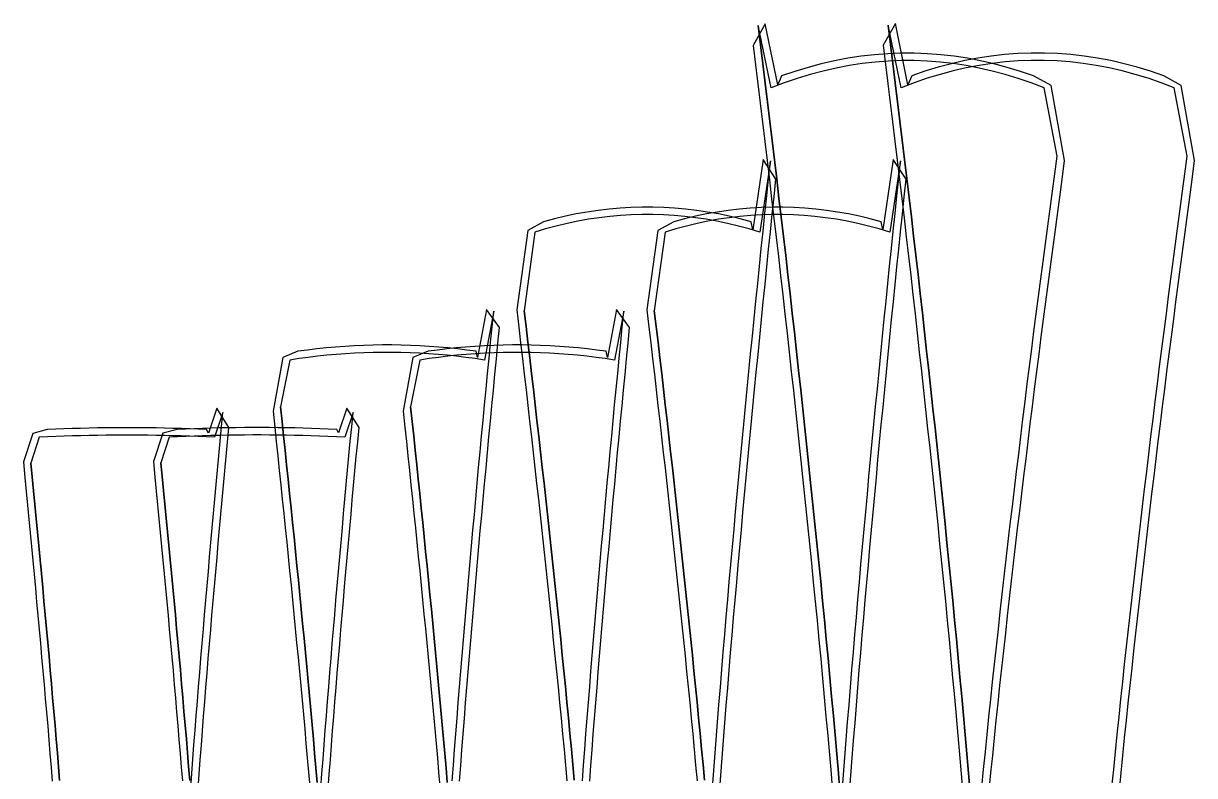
# Model space of a CAD drawing. Header units: millimetres. Extents: x -45 to 1539, y 40 to 2279.
# Drawn here: x -45 to 1539, y 1262 to 2279 of the extents above; entities that cross this region are included whole.
import ezdxf

# ---------------------------------------------------------------- set-up
doc = ezdxf.new("R2010")
doc.units = ezdxf.units.MM
for name, color, linetype in [('1_BOUNDARY', 7, 'Continuous'), ('2_SEW', 3, 'Continuous'), ('3_SEAM_EDGE', 5, 'Continuous')]:
    doc.layers.add(name, color=color, linetype=linetype)

msp = doc.modelspace()

# ---------------------------------------------------------------- linework, layer by layer
at = {"layer": '1_BOUNDARY'}
for points in [[(1261.39, 1242.274), (1263.732, 1265.86), (1266.11, 1289.449), (1268.522, 1313.037), (1270.968, 1336.626), (1273.447, 1360.215), (1275.956, 1383.805), (1278.497, 1407.394), (1281.068, 1430.984), (1283.668, 1454.574), (1286.298, 1478.166), (1288.955, 1501.756), (1291.639, 1525.348), (1294.35, 1548.939), (1297.088, 1572.531), (1299.851, 1596.122), (1302.639, 1619.715), (1305.453, 1643.307), (1308.291, 1666.9), (1311.153, 1690.492), (1314.037, 1714.086), (1316.945, 1737.678), (1319.876, 1761.272), (1322.829, 1784.865), (1325.804, 1808.458), (1328.801, 1832.052), (1331.819, 1855.646), (1334.858, 1879.239), (1337.917, 1902.834), (1340.997, 1926.427), (1344.098, 1950.022), (1347.218, 1973.616), (1350.357, 1997.211), (1353.516, 2020.805), (1356.694, 2044.4), (1359.891, 2067.995), (1363.13, 2094.107), (1345.106, 2195.204), (1321.441, 2208.159), (1303.536, 2214.306), (1285.62, 2219.774), (1267.693, 2224.561), (1249.757, 2228.666), (1231.813, 2232.089), (1213.862, 2234.828), (1195.905, 2236.883), (1177.945, 2238.253), (1159.982, 2238.938), (1142.018, 2238.938), (1124.055, 2238.253), (1106.095, 2236.883), (1088.138, 2234.828), (1070.187, 2232.089), (1052.243, 2228.666), (1034.307, 2224.561), (1016.38, 2219.774), (998.464, 2214.306), (980.559, 2208.159), (975.493, 2196.176), (958.513, 2278.788), (942.094, 2249.247), (945.291, 2223.33), (948.469, 2197.412), (951.628, 2171.495), (954.767, 2145.577), (957.887, 2119.66), (960.988, 2093.743), (964.068, 2067.826), (967.129, 2041.908), (970.168, 2015.992), (973.186, 1990.075), (976.183, 1964.158), (979.158, 1938.242), (982.111, 1912.326), (985.042, 1886.41), (987.95, 1860.493), (990.835, 1834.578), (993.697, 1808.662), (996.535, 1782.746), (999.349, 1756.83), (1002.137, 1730.916), (1004.901, 1705), (1007.639, 1679.085), (1010.35, 1653.17), (1013.035, 1627.257), (1015.692, 1601.342), (1018.322, 1575.428), (1020.921, 1549.514), (1023.493, 1523.601), (1026.034, 1497.688), (1028.544, 1471.775), (1031.023, 1445.863), (1033.469, 1419.951), (1035.881, 1394.039), (1038.259, 1368.127), (1040.602, 1342.217), (1042.907, 1316.306), (1045.174, 1290.396), (1047.402, 1264.486), (1049.589, 1238.578)], [(1437.39, 1242.274), (1439.732, 1265.86), (1442.11, 1289.449), (1444.522, 1313.037), (1446.968, 1336.626), (1449.447, 1360.215), (1451.956, 1383.805), (1454.497, 1407.394), (1457.068, 1430.984), (1459.668, 1454.574), (1462.298, 1478.166), (1464.955, 1501.756), (1467.639, 1525.348), (1470.35, 1548.939), (1473.088, 1572.531), (1475.851, 1596.122), (1478.639, 1619.715), (1481.453, 1643.307), (1484.291, 1666.9), (1487.153, 1690.492), (1490.037, 1714.086), (1492.945, 1737.678), (1495.876, 1761.272), (1498.829, 1784.865), (1501.804, 1808.458), (1504.801, 1832.052), (1507.819, 1855.646), (1510.858, 1879.239), (1513.917, 1902.834), (1516.997, 1926.427), (1520.098, 1950.022), (1523.218, 1973.616), (1526.357, 1997.211), (1529.516, 2020.805), (1532.694, 2044.4), (1535.891, 2067.995), (1539.13, 2094.105), (1521.108, 2195.427), (1497.441, 2208.389), (1479.536, 2214.536), (1461.62, 2220.004), (1443.693, 2224.791), (1425.757, 2228.896), (1407.813, 2232.319), (1389.862, 2235.058), (1371.905, 2237.113), (1353.945, 2238.483), (1335.982, 2239.168), (1318.018, 2239.168), (1300.055, 2238.483), (1282.095, 2237.113), (1264.138, 2235.058), (1246.187, 2232.319), (1228.243, 2228.896), (1210.307, 2224.791), (1192.38, 2220.004), (1174.464, 2214.536), (1156.559, 2208.389), (1151.498, 2196.395), (1134.515, 2279.239), (1118.094, 2249.702), (1121.291, 2223.779), (1124.469, 2197.855), (1127.628, 2171.932), (1130.767, 2146.008), (1133.887, 2120.086), (1136.988, 2094.162), (1140.068, 2068.24), (1143.128, 2042.317), (1146.168, 2016.394), (1149.186, 1990.472), (1152.183, 1964.549), (1155.158, 1938.627), (1158.111, 1912.704), (1161.042, 1886.783), (1163.95, 1860.861), (1166.835, 1834.939), (1169.697, 1809.017), (1172.535, 1783.095), (1175.349, 1757.175), (1178.137, 1731.253), (1180.901, 1705.333), (1183.639, 1679.412), (1186.35, 1653.492), (1189.035, 1627.571), (1191.692, 1601.651), (1194.322, 1575.731), (1196.921, 1549.811), (1199.493, 1523.892), (1202.034, 1497.973), (1204.544, 1472.055), (1207.023, 1446.136), (1209.469, 1420.219), (1211.881, 1394.301), (1214.259, 1368.384), (1216.602, 1342.467), (1218.907, 1316.55), (1221.174, 1290.635), (1223.402, 1264.719), (1225.589, 1238.805)], [(896.568, 1238.596), (898.353, 1262.308), (900.168, 1286.021), (902.013, 1309.733), (903.887, 1333.446), (905.79, 1357.159), (907.719, 1380.873), (909.674, 1404.587), (911.654, 1428.301), (913.66, 1452.016), (915.689, 1475.731), (917.742, 1499.446), (919.818, 1523.161), (921.917, 1546.877), (924.037, 1570.593), (926.179, 1594.309), (928.342, 1618.025), (930.525, 1641.741), (932.73, 1665.457), (934.954, 1689.174), (937.197, 1712.891), (939.459, 1736.608), (941.741, 1760.325), (944.04, 1784.042), (946.357, 1807.76), (948.694, 1831.477), (951.046, 1855.195), (953.416, 1878.913), (955.804, 1902.63), (958.209, 1926.348), (960.629, 1950.066), (963.066, 1973.785), (965.519, 1997.503), (967.988, 2021.221), (970.472, 2044.939), (972.973, 2068.658), (955.676, 2095.056), (941.522, 1999.919), (939.329, 2010.895), (924.576, 2014.892), (909.818, 2018.446), (895.053, 2021.558), (880.285, 2024.226), (865.511, 2026.45), (850.735, 2028.228), (835.956, 2029.563), (821.174, 2030.453), (806.392, 2030.898), (791.608, 2030.898), (776.826, 2030.453), (762.044, 2029.563), (747.265, 2028.228), (732.489, 2026.45), (717.715, 2024.226), (702.947, 2021.558), (688.182, 2018.446), (673.424, 2014.892), (658.671, 2010.895), (637.265, 1999.457), (622.5, 1891.752), (625.042, 1868.479), (627.542, 1847.326), (630.026, 1826.173), (632.495, 1805.021), (634.947, 1783.868), (637.384, 1762.715), (639.804, 1741.563), (642.209, 1720.41), (644.597, 1699.258), (646.967, 1678.107), (649.319, 1656.955), (651.655, 1635.803), (653.972, 1614.651), (656.271, 1593.499), (658.552, 1572.347), (660.814, 1551.196), (663.057, 1530.045), (665.281, 1508.894), (667.485, 1487.743), (669.668, 1466.593), (671.831, 1445.443), (673.973, 1424.293), (676.093, 1403.143), (678.191, 1381.993), (680.267, 1360.843), (682.32, 1339.694), (684.349, 1318.545), (686.355, 1297.397), (688.335, 1276.249), (690.29, 1255.101)], [(1072.568, 1238.596), (1074.353, 1262.308), (1076.168, 1286.021), (1078.013, 1309.733), (1079.887, 1333.446), (1081.79, 1357.159), (1083.719, 1380.873), (1085.674, 1404.587), (1087.654, 1428.301), (1089.66, 1452.016), (1091.689, 1475.731), (1093.742, 1499.446), (1095.818, 1523.161), (1097.917, 1546.877), (1100.037, 1570.593), (1102.179, 1594.309), (1104.342, 1618.025), (1106.525, 1641.741), (1108.73, 1665.457), (1110.954, 1689.174), (1113.197, 1712.891), (1115.459, 1736.608), (1117.741, 1760.325), (1120.04, 1784.042), (1122.357, 1807.76), (1124.694, 1831.477), (1127.046, 1855.195), (1129.416, 1878.913), (1131.804, 1902.63), (1134.209, 1926.348), (1136.629, 1950.066), (1139.066, 1973.785), (1141.519, 1997.503), (1143.988, 2021.221), (1146.472, 2044.939), (1148.973, 2068.658), (1131.676, 2095.056), (1117.522, 1999.919), (1115.329, 2010.895), (1100.576, 2014.892), (1085.818, 2018.446), (1071.053, 2021.558), (1056.285, 2024.226), (1041.511, 2026.45), (1026.735, 2028.228), (1011.956, 2029.563), (997.174, 2030.453), (982.392, 2030.898), (967.608, 2030.898), (952.826, 2030.453), (938.044, 2029.563), (923.265, 2028.228), (908.489, 2026.45), (893.715, 2024.226), (878.947, 2021.558), (864.182, 2018.446), (849.424, 2014.892), (834.671, 2010.895), (813.265, 1999.457), (798.5, 1891.752), (801.042, 1868.479), (803.542, 1847.326), (806.026, 1826.173), (808.495, 1805.021), (810.947, 1783.868), (813.384, 1762.715), (815.804, 1741.563), (818.209, 1720.41), (820.597, 1699.258), (822.967, 1678.107), (825.319, 1656.955), (827.655, 1635.803), (829.972, 1614.651), (832.271, 1593.499), (834.552, 1572.347), (836.814, 1551.196), (839.057, 1530.045), (841.281, 1508.894), (843.485, 1487.743), (845.668, 1466.593), (847.831, 1445.443), (849.973, 1424.293), (852.093, 1403.143), (854.191, 1381.993), (856.267, 1360.843), (858.32, 1339.694), (860.349, 1318.545), (862.355, 1297.397), (864.335, 1276.249), (866.29, 1255.101)], [(545.058, 1254.549), (546.654, 1275.706), (548.273, 1296.864), (549.915, 1318.021), (551.579, 1339.179), (553.264, 1360.337), (554.97, 1381.496), (556.697, 1402.654), (558.443, 1423.813), (560.209, 1444.972), (561.993, 1466.132), (563.796, 1487.291), (565.617, 1508.45), (567.456, 1529.61), (569.311, 1550.77), (571.185, 1571.93), (573.075, 1593.09), (574.981, 1614.251), (576.904, 1635.412), (578.841, 1656.572), (580.795, 1677.733), (582.764, 1698.894), (584.748, 1720.055), (586.746, 1741.216), (588.76, 1762.377), (590.788, 1783.539), (592.829, 1804.7), (594.886, 1825.862), (596.955, 1847.024), (599.038, 1868.185), (581.441, 1892.593), (569.328, 1827.734), (567.517, 1835.881), (554.833, 1837.591), (542.149, 1839.111), (529.464, 1840.441), (516.778, 1841.581), (504.092, 1842.531), (491.406, 1843.291), (478.718, 1843.862), (466.031, 1844.241), (453.344, 1844.432), (440.656, 1844.432), (427.969, 1844.241), (415.282, 1843.862), (402.594, 1843.291), (389.908, 1842.531), (377.222, 1841.581), (364.536, 1840.441), (351.851, 1839.111), (339.167, 1837.591), (326.483, 1835.881), (305.907, 1827.382), (292.884, 1754.893), (294.971, 1733.23), (297.054, 1713.798), (299.123, 1694.365), (301.179, 1674.933), (303.22, 1655.502), (305.249, 1636.071), (307.262, 1616.639), (309.26, 1597.208), (311.244, 1577.776), (313.213, 1558.345), (315.167, 1538.914), (317.104, 1519.483), (319.026, 1500.052), (320.932, 1480.621), (322.823, 1461.19), (324.696, 1441.76), (326.551, 1422.331), (328.39, 1402.9), (330.211, 1383.471), (332.013, 1364.041), (333.797, 1344.611), (335.564, 1325.182), (337.31, 1305.753), (339.036, 1286.324), (340.742, 1266.896), (342.427, 1247.467)], [(721.058, 1254.549), (722.654, 1275.706), (724.273, 1296.864), (725.915, 1318.021), (727.579, 1339.179), (729.264, 1360.337), (730.97, 1381.496), (732.697, 1402.654), (734.443, 1423.813), (736.209, 1444.972), (737.993, 1466.132), (739.796, 1487.291), (741.617, 1508.45), (743.456, 1529.61), (745.311, 1550.77), (747.185, 1571.93), (749.075, 1593.09), (750.981, 1614.251), (752.904, 1635.412), (754.841, 1656.572), (756.795, 1677.733), (758.764, 1698.894), (760.748, 1720.055), (762.746, 1741.216), (764.76, 1762.377), (766.788, 1783.539), (768.829, 1804.7), (770.886, 1825.862), (772.955, 1847.024), (775.038, 1868.185), (757.441, 1892.593), (745.328, 1827.734), (743.517, 1835.881), (730.833, 1837.591), (718.149, 1839.111), (705.464, 1840.441), (692.778, 1841.581), (680.092, 1842.531), (667.406, 1843.291), (654.718, 1843.862), (642.031, 1844.241), (629.344, 1844.432), (616.656, 1844.432), (603.969, 1844.241), (591.282, 1843.862), (578.594, 1843.291), (565.908, 1842.531), (553.222, 1841.581), (540.536, 1840.441), (527.851, 1839.111), (515.167, 1837.591), (502.483, 1835.881), (481.907, 1827.382), (468.884, 1754.893), (470.971, 1733.23), (473.054, 1713.798), (475.123, 1694.365), (477.179, 1674.933), (479.22, 1655.502), (481.249, 1636.071), (483.262, 1616.639), (485.26, 1597.208), (487.244, 1577.776), (489.213, 1558.345), (491.167, 1538.914), (493.104, 1519.483), (495.026, 1500.052), (496.932, 1480.621), (498.823, 1461.19), (500.696, 1441.76), (502.551, 1422.331), (504.39, 1402.9), (506.211, 1383.471), (508.013, 1364.041), (509.797, 1344.611), (511.564, 1325.182), (513.31, 1305.753), (515.036, 1286.324), (516.742, 1266.896), (518.427, 1247.467)], [(191.351, 1244.598), (192.822, 1264.122), (194.313, 1283.647), (195.822, 1303.173), (197.35, 1322.698), (198.895, 1342.224), (200.46, 1361.749), (202.041, 1381.276), (203.638, 1400.802), (205.253, 1420.329), (206.883, 1439.855), (208.53, 1459.382), (210.192, 1478.909), (211.869, 1498.437), (213.56, 1517.964), (215.268, 1537.491), (216.988, 1557.019), (218.723, 1576.546), (220.473, 1596.074), (222.235, 1615.603), (224.012, 1635.13), (225.8, 1654.658), (227.602, 1674.187), (229.418, 1693.715), (231.245, 1713.243), (233.086, 1732.772), (216.668, 1758.803), (205.419, 1725.201), (202.828, 1730.093), (191.478, 1730.578), (180.128, 1731.009), (168.778, 1731.386), (157.427, 1731.71), (146.077, 1731.979), (134.726, 1732.195), (123.376, 1732.355), (112.025, 1732.464), (100.674, 1732.517), (89.326, 1732.517), (77.975, 1732.464), (66.624, 1732.355), (55.274, 1732.195), (43.923, 1731.979), (32.573, 1731.71), (21.222, 1731.386), (9.872, 1731.009), (-1.478, 1730.578), (-12.828, 1730.093), (-32.108, 1724.948), (-44.831, 1686.443), (-43.081, 1665.052), (-41.241, 1646.392), (-39.414, 1627.732), (-37.598, 1609.07), (-35.796, 1590.41), (-34.008, 1571.75), (-32.231, 1553.09), (-30.469, 1534.43), (-28.72, 1515.77), (-26.984, 1497.111), (-25.264, 1478.45), (-23.557, 1459.791), (-21.866, 1441.132), (-20.188, 1422.473), (-18.527, 1403.814), (-16.88, 1385.155), (-15.249, 1366.497), (-13.635, 1347.838), (-12.038, 1329.179), (-10.457, 1310.521), (-8.892, 1291.864), (-7.347, 1273.206), (-5.819, 1254.549)], [(367.351, 1244.598), (368.822, 1264.122), (370.313, 1283.647), (371.822, 1303.173), (373.35, 1322.698), (374.895, 1342.224), (376.46, 1361.749), (378.041, 1381.276), (379.638, 1400.802), (381.253, 1420.329), (382.883, 1439.855), (384.53, 1459.382), (386.192, 1478.909), (387.869, 1498.437), (389.56, 1517.964), (391.268, 1537.491), (392.988, 1557.019), (394.723, 1576.546), (396.473, 1596.074), (398.235, 1615.603), (400.012, 1635.13), (401.8, 1654.658), (403.602, 1674.187), (405.418, 1693.715), (407.245, 1713.243), (409.086, 1732.772), (392.71, 1758.866), (381.437, 1725.457), (378.828, 1730.323), (367.478, 1730.808), (356.128, 1731.239), (344.778, 1731.616), (333.427, 1731.94), (322.077, 1732.209), (310.726, 1732.425), (299.376, 1732.585), (288.025, 1732.694), (276.674, 1732.747), (265.326, 1732.747), (253.975, 1732.694), (242.624, 1732.585), (231.274, 1732.425), (219.923, 1732.209), (208.573, 1731.94), (197.222, 1731.616), (185.872, 1731.239), (174.522, 1730.808), (163.172, 1730.323), (143.908, 1725.203), (131.171, 1686.91), (132.919, 1665.507), (134.759, 1646.84), (136.586, 1628.174), (138.402, 1609.507), (140.204, 1590.842), (141.992, 1572.175), (143.769, 1553.509), (145.531, 1534.843), (147.28, 1516.178), (149.016, 1497.512), (150.736, 1478.847), (152.443, 1460.181), (154.134, 1441.516), (155.812, 1422.852), (157.473, 1404.187), (159.12, 1385.522), (160.751, 1366.858), (162.365, 1348.194), (163.962, 1329.53), (165.543, 1310.865), (167.108, 1292.202), (168.653, 1273.538), (170.181, 1254.875)]]:
    msp.add_lwpolyline(points, dxfattribs=at)
at = {"layer": '2_SEW'}
for points in [[(1251.438, 1246.8968), (1253.782, 1270.5834), (1256.161, 1294.2712), (1258.575, 1317.9579), (1261.022, 1341.6456), (1263.502, 1365.3323), (1266.013, 1389.0201), (1268.555, 1412.7068), (1271.128, 1436.3946), (1273.729, 1460.0812), (1276.36, 1483.769), (1279.018, 1507.4556), (1281.704, 1531.1433), (1284.416, 1554.8301), (1287.155, 1578.5177), (1289.92, 1602.2045), (1292.709, 1625.8921), (1295.524, 1649.579), (1298.363, 1673.2667), (1301.226, 1696.9534), (1304.112, 1720.6411), (1307.021, 1744.3278), (1309.953, 1768.0155), (1312.907, 1791.7023), (1315.883, 1815.3899), (1318.881, 1839.0766), (1321.9, 1862.7643), (1324.94, 1886.451), (1328.001, 1910.1389), (1331.082, 1933.8255), (1334.184, 1957.5133), (1337.305, 1981.1999), (1340.445, 2004.8877), (1343.605, 2028.5744), (1346.784, 2052.2621), (1349.982, 2075.9488), (1353.198, 2099.6365), (1335.616, 2192.05), (1318.034, 2198.757), (1300.451, 2204.794), (1282.869, 2210.16), (1265.286, 2214.855), (1247.704, 2218.879), (1230.121, 2222.233), (1212.539, 2224.916), (1194.956, 2226.928), (1177.374, 2228.269), (1159.791, 2228.94), (1142.209, 2228.94), (1124.626, 2228.269), (1107.044, 2226.928), (1089.461, 2224.916), (1071.879, 2222.233), (1054.296, 2218.879), (1036.714, 2214.855), (1019.131, 2210.16), (1001.549, 2204.794), (983.966, 2198.757), (966.384, 2192.05), (948.802, 2276.4), (952.018, 2250.475), (955.216, 2224.551), (958.395, 2198.626), (961.555, 2172.701), (964.695, 2146.776), (967.816, 2120.852), (970.918, 2094.927), (973.999, 2069.002), (977.06, 2043.077), (980.1, 2017.153), (983.119, 1991.228), (986.117, 1965.303), (989.093, 1939.378), (992.047, 1913.454), (994.979, 1887.529), (997.888, 1861.604), (1000.774, 1835.68), (1003.637, 1809.755), (1006.476, 1783.83), (1009.291, 1757.905), (1012.08, 1731.981), (1014.845, 1706.056), (1017.584, 1680.131), (1020.296, 1654.206), (1022.982, 1628.282), (1025.64, 1602.357), (1028.271, 1576.432), (1030.872, 1550.507), (1033.445, 1524.583), (1035.987, 1498.658), (1038.498, 1472.733), (1040.978, 1446.809), (1043.425, 1420.884), (1045.839, 1394.959), (1048.218, 1369.034), (1050.562, 1343.11), (1052.868, 1317.185), (1055.137, 1291.26), (1057.366, 1265.335), (1059.554, 1239.411)], [(1427.438, 1246.8968), (1429.782, 1270.5834), (1432.161, 1294.2712), (1434.575, 1317.9579), (1437.022, 1341.6456), (1439.502, 1365.3323), (1442.013, 1389.0201), (1444.555, 1412.7068), (1447.128, 1436.3946), (1449.729, 1460.0812), (1452.36, 1483.769), (1455.018, 1507.4556), (1457.704, 1531.1433), (1460.416, 1554.8301), (1463.155, 1578.5177), (1465.92, 1602.2045), (1468.709, 1625.8921), (1471.524, 1649.579), (1474.363, 1673.2667), (1477.226, 1696.9534), (1480.112, 1720.6411), (1483.021, 1744.3278), (1485.953, 1768.0155), (1488.907, 1791.7023), (1491.883, 1815.3899), (1494.881, 1839.0766), (1497.9, 1862.7643), (1500.94, 1886.451), (1504.001, 1910.1389), (1507.082, 1933.8255), (1510.184, 1957.5133), (1513.305, 1981.1999), (1516.445, 2004.8877), (1519.605, 2028.5744), (1522.784, 2052.2621), (1525.982, 2075.9488), (1529.198, 2099.6365), (1511.616, 2192.28), (1494.034, 2198.987), (1476.451, 2205.024), (1458.869, 2210.39), (1441.286, 2215.085), (1423.704, 2219.109), (1406.121, 2222.463), (1388.539, 2225.146), (1370.956, 2227.158), (1353.374, 2228.499), (1335.791, 2229.17), (1318.209, 2229.17), (1300.626, 2228.499), (1283.044, 2227.158), (1265.461, 2225.146), (1247.879, 2222.463), (1230.296, 2219.109), (1212.714, 2215.085), (1195.131, 2210.39), (1177.549, 2205.024), (1159.966, 2198.987), (1142.384, 2192.28), (1124.802, 2276.862), (1128.018, 2250.9309), (1131.216, 2225.0009), (1134.395, 2199.0699), (1137.555, 2173.1399), (1140.695, 2147.2088), (1143.816, 2121.2788), (1146.918, 2095.3478), (1149.999, 2069.4178), (1153.06, 2043.4867), (1156.1, 2017.5557), (1159.119, 1991.6257), (1162.117, 1965.6947), (1165.093, 1939.7646), (1168.047, 1913.8336), (1170.979, 1887.9036), (1173.888, 1861.9726), (1176.774, 1836.0425), (1179.637, 1810.1115), (1182.476, 1784.1805), (1185.291, 1758.2505), (1188.08, 1732.3194), (1190.845, 1706.3894), (1193.584, 1680.4584), (1196.296, 1654.5284), (1198.982, 1628.5973), (1201.64, 1602.6673), (1204.271, 1576.7363), (1206.872, 1550.8053), (1209.445, 1524.8752), (1211.987, 1498.9442), (1214.498, 1473.0142), (1216.978, 1447.0832), (1219.425, 1421.1531), (1221.839, 1395.2221), (1224.218, 1369.2921), (1226.562, 1343.3611), (1228.868, 1317.43), (1231.137, 1291.5), (1233.366, 1265.569), (1235.554, 1239.639)], [(886.596, 1239.34), (888.382, 1263.065), (890.198, 1286.79), (892.044, 1310.515), (893.919, 1334.24), (895.822, 1357.964), (897.752, 1381.689), (899.708, 1405.414), (901.689, 1429.139), (903.696, 1452.864), (905.726, 1476.589), (907.78, 1500.313), (909.857, 1524.038), (911.956, 1547.763), (914.077, 1571.488), (916.22, 1595.213), (918.384, 1618.938), (920.568, 1642.662), (922.773, 1666.387), (924.998, 1690.112), (927.242, 1713.837), (929.505, 1737.562), (931.787, 1761.286), (934.087, 1785.011), (936.405, 1808.736), (938.742, 1832.461), (941.095, 1856.186), (943.466, 1879.911), (945.855, 1903.635), (948.26, 1927.36), (950.681, 1951.085), (953.119, 1974.81), (955.572, 1998.535), (958.042, 2022.26), (960.527, 2045.984), (963.028, 2069.709), (965.544, 2093.434), (951.062, 1996.921), (936.58, 2001.28), (922.097, 2005.204), (907.615, 2008.692), (893.133, 2011.744), (878.651, 2014.36), (864.169, 2016.54), (849.687, 2018.283), (835.205, 2019.591), (820.723, 2020.463), (806.241, 2020.899), (791.759, 2020.899), (777.277, 2020.463), (762.795, 2019.591), (748.313, 2018.283), (733.831, 2016.54), (719.349, 2014.36), (704.867, 2011.744), (690.385, 2008.692), (675.903, 2005.204), (661.42, 2001.28), (646.938, 1996.921), (632.456, 1890.4715), (634.972, 1869.316), (637.473, 1848.1603), (639.958, 1827.0046), (642.428, 1805.849), (644.881, 1784.6934), (647.319, 1763.5377), (649.74, 1742.3821), (652.145, 1721.2264), (654.534, 1700.0708), (656.905, 1678.9152), (659.258, 1657.7595), (661.595, 1636.6039), (663.913, 1615.4483), (666.213, 1594.2916), (668.495, 1573.136), (670.758, 1551.9803), (673.002, 1530.8247), (675.227, 1509.6691), (677.432, 1488.5134), (679.616, 1467.3577), (681.78, 1446.2022), (683.923, 1425.0465), (686.044, 1403.8908), (688.143, 1382.7352), (690.22, 1361.5796), (692.274, 1340.4239), (694.304, 1319.2683), (696.311, 1298.1126), (698.292, 1276.957), (700.248, 1255.8014)], [(1062.596, 1239.34), (1064.382, 1263.065), (1066.198, 1286.79), (1068.044, 1310.515), (1069.919, 1334.24), (1071.822, 1357.964), (1073.752, 1381.689), (1075.708, 1405.414), (1077.689, 1429.139), (1079.696, 1452.864), (1081.726, 1476.589), (1083.78, 1500.313), (1085.857, 1524.038), (1087.956, 1547.763), (1090.077, 1571.488), (1092.22, 1595.213), (1094.384, 1618.938), (1096.568, 1642.662), (1098.773, 1666.387), (1100.998, 1690.112), (1103.242, 1713.837), (1105.505, 1737.562), (1107.787, 1761.286), (1110.087, 1785.011), (1112.405, 1808.736), (1114.742, 1832.461), (1117.095, 1856.186), (1119.466, 1879.911), (1121.855, 1903.635), (1124.26, 1927.36), (1126.681, 1951.085), (1129.119, 1974.81), (1131.572, 1998.535), (1134.042, 2022.26), (1136.527, 2045.984), (1139.028, 2069.709), (1141.544, 2093.434), (1127.062, 1996.921), (1112.58, 2001.28), (1098.097, 2005.204), (1083.615, 2008.692), (1069.133, 2011.744), (1054.651, 2014.36), (1040.169, 2016.54), (1025.687, 2018.283), (1011.205, 2019.591), (996.723, 2020.463), (982.241, 2020.899), (967.759, 2020.899), (953.277, 2020.463), (938.795, 2019.591), (924.313, 2018.283), (909.831, 2016.54), (895.349, 2014.36), (880.867, 2011.744), (866.385, 2008.692), (851.903, 2005.204), (837.42, 2001.28), (822.938, 1996.921), (808.456, 1890.4715), (810.972, 1869.316), (813.473, 1848.1603), (815.958, 1827.0046), (818.428, 1805.849), (820.881, 1784.6934), (823.319, 1763.5377), (825.74, 1742.3821), (828.145, 1721.2264), (830.534, 1700.0708), (832.905, 1678.9152), (835.258, 1657.7595), (837.595, 1636.6039), (839.913, 1615.4483), (842.213, 1594.2916), (844.495, 1573.136), (846.758, 1551.9803), (849.002, 1530.8247), (851.227, 1509.6691), (853.432, 1488.5134), (855.616, 1467.3577), (857.78, 1446.2022), (859.923, 1425.0465), (862.044, 1403.8908), (864.143, 1382.7352), (866.22, 1361.5796), (868.274, 1340.4239), (870.304, 1319.2683), (872.311, 1298.1126), (874.292, 1276.957), (876.248, 1255.8014)], [(535.086, 1255.296), (536.683, 1276.464), (538.303, 1297.632), (539.945, 1318.8), (541.61, 1339.968), (543.296, 1361.136), (545.003, 1382.304), (546.73, 1403.472), (548.477, 1424.64), (550.244, 1445.808), (552.029, 1466.976), (553.832, 1488.144), (555.654, 1509.312), (557.494, 1530.48), (559.35, 1551.648), (561.224, 1572.816), (563.115, 1593.984), (565.022, 1615.152), (566.945, 1636.32), (568.883, 1657.488), (570.838, 1678.656), (572.807, 1699.824), (574.792, 1720.992), (576.791, 1742.16), (578.805, 1763.328), (580.834, 1784.496), (582.876, 1805.664), (584.933, 1826.832), (587.003, 1848), (589.086, 1869.168), (591.183, 1890.336), (578.646, 1824.103), (566.108, 1825.981), (553.57, 1827.671), (541.033, 1829.174), (528.495, 1830.488), (515.957, 1831.615), (503.42, 1832.554), (490.882, 1833.305), (478.344, 1833.869), (465.807, 1834.244), (453.269, 1834.432), (440.731, 1834.432), (428.193, 1834.244), (415.656, 1833.869), (403.118, 1833.305), (390.58, 1832.554), (378.043, 1831.615), (365.505, 1830.488), (352.967, 1829.174), (340.43, 1827.671), (327.892, 1825.981), (315.354, 1824.103), (302.817, 1760.5892), (304.914, 1741.0635), (306.997, 1721.5378), (309.067, 1702.012), (311.124, 1682.4863), (313.166, 1662.9606), (315.195, 1643.4359), (317.209, 1623.9102), (319.208, 1604.3844), (321.193, 1584.8588), (323.162, 1565.333), (325.117, 1545.8072), (327.055, 1526.2816), (328.978, 1506.7557), (330.885, 1487.2301), (332.776, 1467.7043), (334.65, 1448.1786), (336.506, 1428.6539), (338.346, 1409.1281), (340.168, 1389.6025), (341.971, 1370.0767), (343.756, 1350.551), (345.523, 1331.0253), (347.27, 1311.4995), (348.997, 1291.9739), (350.704, 1272.4481), (352.39, 1252.9224)], [(711.086, 1255.296), (712.683, 1276.464), (714.303, 1297.632), (715.945, 1318.8), (717.61, 1339.968), (719.296, 1361.136), (721.003, 1382.304), (722.73, 1403.472), (724.477, 1424.64), (726.244, 1445.808), (728.029, 1466.976), (729.832, 1488.144), (731.654, 1509.312), (733.494, 1530.48), (735.35, 1551.648), (737.224, 1572.816), (739.115, 1593.984), (741.022, 1615.152), (742.945, 1636.32), (744.883, 1657.488), (746.838, 1678.656), (748.807, 1699.824), (750.792, 1720.992), (752.791, 1742.16), (754.805, 1763.328), (756.834, 1784.496), (758.876, 1805.664), (760.933, 1826.832), (763.003, 1848), (765.086, 1869.168), (767.183, 1890.336), (754.646, 1824.103), (742.108, 1825.981), (729.57, 1827.671), (717.033, 1829.174), (704.495, 1830.488), (691.957, 1831.615), (679.42, 1832.554), (666.882, 1833.305), (654.344, 1833.869), (641.807, 1834.244), (629.269, 1834.432), (616.731, 1834.432), (604.193, 1834.244), (591.656, 1833.869), (579.118, 1833.305), (566.58, 1832.554), (554.043, 1831.615), (541.505, 1830.488), (528.967, 1829.174), (516.43, 1827.671), (503.892, 1825.981), (491.354, 1824.103), (478.817, 1760.5892), (480.914, 1741.0635), (482.997, 1721.5378), (485.067, 1702.012), (487.124, 1682.4863), (489.166, 1662.9606), (491.195, 1643.4359), (493.209, 1623.9102), (495.208, 1604.3844), (497.193, 1584.8588), (499.162, 1565.333), (501.117, 1545.8072), (503.055, 1526.2816), (504.978, 1506.7557), (506.885, 1487.2301), (508.776, 1467.7043), (510.65, 1448.1786), (512.506, 1428.6539), (514.346, 1409.1281), (516.168, 1389.6025), (517.971, 1370.0767), (519.756, 1350.551), (521.523, 1331.0253), (523.27, 1311.4995), (524.997, 1291.9739), (526.704, 1272.4481), (528.39, 1252.9224)], [(181.379, 1245.344), (182.851, 1264.878), (184.342, 1284.413), (185.852, 1303.948), (187.381, 1323.483), (188.927, 1343.018), (190.492, 1362.552), (192.074, 1382.087), (193.672, 1401.622), (195.287, 1421.157), (196.918, 1440.691), (198.566, 1460.226), (200.228, 1479.761), (201.906, 1499.296), (203.598, 1518.831), (205.306, 1538.365), (207.027, 1557.9), (208.763, 1577.435), (210.513, 1596.97), (212.276, 1616.505), (214.053, 1636.039), (215.842, 1655.574), (217.645, 1675.109), (219.461, 1694.644), (221.289, 1714.178), (223.13, 1733.713), (224.983, 1753.248), (213.68, 1719.566), (202.377, 1720.103), (191.075, 1720.586), (179.772, 1721.015), (168.469, 1721.391), (157.166, 1721.713), (145.863, 1721.981), (134.56, 1722.196), (123.257, 1722.356), (111.954, 1722.464), (100.651, 1722.517), (89.349, 1722.517), (78.046, 1722.464), (66.743, 1722.356), (55.44, 1722.196), (44.137, 1721.981), (32.834, 1721.713), (21.531, 1721.391), (10.228, 1721.015), (-1.075, 1720.586), (-12.377, 1720.103), (-23.68, 1719.566), (-34.983, 1684.704), (-33.13, 1666.037), (-31.289, 1647.37), (-29.461, 1628.703), (-27.645, 1610.035), (-25.842, 1591.368), (-24.053, 1572.701), (-22.276, 1554.034), (-20.513, 1535.367), (-18.763, 1516.7), (-17.027, 1498.033), (-15.306, 1479.365), (-13.598, 1460.698), (-11.906, 1442.031), (-10.228, 1423.364), (-8.566, 1404.697), (-6.918, 1386.03), (-5.287, 1367.363), (-3.672, 1348.695), (-2.074, 1330.028), (-0.492, 1311.361), (1.073, 1292.694), (2.619, 1274.027), (4.148, 1255.36)], [(357.379, 1245.344), (358.851, 1264.878), (360.342, 1284.413), (361.852, 1303.948), (363.381, 1323.483), (364.927, 1343.018), (366.492, 1362.552), (368.074, 1382.087), (369.672, 1401.622), (371.287, 1421.157), (372.918, 1440.691), (374.566, 1460.226), (376.228, 1479.761), (377.906, 1499.296), (379.598, 1518.831), (381.306, 1538.365), (383.027, 1557.9), (384.763, 1577.435), (386.513, 1596.97), (388.276, 1616.505), (390.053, 1636.039), (391.842, 1655.574), (393.645, 1675.109), (395.461, 1694.644), (397.289, 1714.178), (399.13, 1733.713), (400.983, 1753.248), (389.68, 1719.796), (378.377, 1720.333), (367.075, 1720.816), (355.772, 1721.245), (344.469, 1721.621), (333.166, 1721.943), (321.863, 1722.211), (310.56, 1722.426), (299.257, 1722.586), (287.954, 1722.694), (276.651, 1722.747), (265.349, 1722.747), (254.046, 1722.694), (242.743, 1722.586), (231.44, 1722.426), (220.137, 1722.211), (208.834, 1721.943), (197.531, 1721.621), (186.228, 1721.245), (174.925, 1720.816), (163.623, 1720.333), (152.32, 1719.796), (141.017, 1685.1655), (142.87, 1666.4925), (144.711, 1647.8195), (146.539, 1629.1465), (148.355, 1610.4734), (150.158, 1591.8004), (151.947, 1573.1274), (153.724, 1554.4544), (155.487, 1535.7814), (157.237, 1517.1083), (158.973, 1498.4353), (160.694, 1479.7623), (162.402, 1461.0893), (164.094, 1442.4163), (165.772, 1423.7442), (167.434, 1405.0712), (169.082, 1386.3982), (170.713, 1367.7252), (172.328, 1349.0522), (173.926, 1330.3792), (175.508, 1311.7061), (177.073, 1293.0331), (178.619, 1274.3601), (180.148, 1255.6871)]]:
    msp.add_lwpolyline(points, dxfattribs=at)
at = {"layer": '3_SEAM_EDGE'}
for points in [[(1059.554, 1239.411), (1057.366, 1265.335), (1055.137, 1291.26), (1052.868, 1317.185), (1050.562, 1343.11), (1048.218, 1369.034), (1045.839, 1394.959), (1043.425, 1420.884), (1040.978, 1446.809), (1038.498, 1472.733), (1035.987, 1498.658), (1033.445, 1524.583), (1030.872, 1550.507), (1028.271, 1576.432), (1025.64, 1602.357), (1022.982, 1628.282), (1020.296, 1654.206), (1017.584, 1680.131), (1014.845, 1706.056), (1012.08, 1731.981), (1009.291, 1757.905), (1006.476, 1783.83), (1003.637, 1809.755), (1000.774, 1835.68), (997.888, 1861.604), (994.979, 1887.529), (992.047, 1913.454), (989.093, 1939.378), (986.117, 1965.303), (983.119, 1991.228), (980.1, 2017.153), (977.06, 2043.077), (973.999, 2069.002), (970.918, 2094.927), (967.816, 2120.852), (964.695, 2146.776), (961.555, 2172.701), (958.395, 2198.626), (955.216, 2224.551), (952.018, 2250.475), (948.802, 2276.4)], [(1235.554, 1239.639), (1233.366, 1265.569), (1231.137, 1291.5), (1228.868, 1317.43), (1226.562, 1343.3611), (1224.218, 1369.2921), (1221.839, 1395.2221), (1219.425, 1421.1531), (1216.978, 1447.0832), (1214.498, 1473.0142), (1211.987, 1498.9442), (1209.445, 1524.8752), (1206.872, 1550.8053), (1204.271, 1576.7363), (1201.64, 1602.6673), (1198.982, 1628.5973), (1196.296, 1654.5284), (1193.584, 1680.4584), (1190.845, 1706.3894), (1188.08, 1732.3194), (1185.291, 1758.2505), (1182.476, 1784.1805), (1179.637, 1810.1115), (1176.774, 1836.0425), (1173.888, 1861.9726), (1170.979, 1887.9036), (1168.047, 1913.8336), (1165.093, 1939.7646), (1162.117, 1965.6947), (1159.119, 1991.6257), (1156.1, 2017.5557), (1153.06, 2043.4867), (1149.999, 2069.4178), (1146.918, 2095.3478), (1143.816, 2121.2788), (1140.695, 2147.2088), (1137.555, 2173.1399), (1134.395, 2199.0699), (1131.216, 2225.0009), (1128.018, 2250.9309), (1124.802, 2276.862)], [(886.596, 1239.34), (888.382, 1263.065), (890.198, 1286.79), (892.044, 1310.515), (893.919, 1334.24), (895.822, 1357.964), (897.752, 1381.689), (899.708, 1405.414), (901.689, 1429.139), (903.696, 1452.864), (905.726, 1476.589), (907.78, 1500.313), (909.857, 1524.038), (911.956, 1547.763), (914.077, 1571.488), (916.22, 1595.213), (918.384, 1618.938), (920.568, 1642.662), (922.773, 1666.387), (924.998, 1690.112), (927.242, 1713.837), (929.505, 1737.562), (931.787, 1761.286), (934.087, 1785.011), (936.405, 1808.736), (938.742, 1832.461), (941.095, 1856.186), (943.466, 1879.911), (945.855, 1903.635), (948.26, 1927.36), (950.681, 1951.085), (953.119, 1974.81), (955.572, 1998.535), (958.042, 2022.26), (960.527, 2045.984), (963.028, 2069.709), (965.544, 2093.434)], [(1062.596, 1239.34), (1064.382, 1263.065), (1066.198, 1286.79), (1068.044, 1310.515), (1069.919, 1334.24), (1071.822, 1357.964), (1073.752, 1381.689), (1075.708, 1405.414), (1077.689, 1429.139), (1079.696, 1452.864), (1081.726, 1476.589), (1083.78, 1500.313), (1085.857, 1524.038), (1087.956, 1547.763), (1090.077, 1571.488), (1092.22, 1595.213), (1094.384, 1618.938), (1096.568, 1642.662), (1098.773, 1666.387), (1100.998, 1690.112), (1103.242, 1713.837), (1105.505, 1737.562), (1107.787, 1761.286), (1110.087, 1785.011), (1112.405, 1808.736), (1114.742, 1832.461), (1117.095, 1856.186), (1119.466, 1879.911), (1121.855, 1903.635), (1124.26, 1927.36), (1126.681, 1951.085), (1129.119, 1974.81), (1131.572, 1998.535), (1134.042, 2022.26), (1136.527, 2045.984), (1139.028, 2069.709), (1141.544, 2093.434)], [(1251.438, 1246.8968), (1253.782, 1270.5834), (1256.161, 1294.2712), (1258.575, 1317.9579), (1261.022, 1341.6456), (1263.502, 1365.3323), (1266.013, 1389.0201), (1268.555, 1412.7068), (1271.128, 1436.3946), (1273.729, 1460.0812), (1276.36, 1483.769), (1279.018, 1507.4556), (1281.704, 1531.1433), (1284.416, 1554.8301), (1287.155, 1578.5177), (1289.92, 1602.2045), (1292.709, 1625.8921), (1295.524, 1649.579), (1298.363, 1673.2667), (1301.226, 1696.9534), (1304.112, 1720.6411), (1307.021, 1744.3278), (1309.953, 1768.0155), (1312.907, 1791.7023), (1315.883, 1815.3899), (1318.881, 1839.0766), (1321.9, 1862.7643), (1324.94, 1886.451), (1328.001, 1910.1389), (1331.082, 1933.8255), (1334.184, 1957.5133), (1337.305, 1981.1999), (1340.445, 2004.8877), (1343.605, 2028.5744), (1346.784, 2052.2621), (1349.982, 2075.9488), (1353.198, 2099.6365)], [(1427.438, 1246.8968), (1429.782, 1270.5834), (1432.161, 1294.2712), (1434.575, 1317.9579), (1437.022, 1341.6456), (1439.502, 1365.3323), (1442.013, 1389.0201), (1444.555, 1412.7068), (1447.128, 1436.3946), (1449.729, 1460.0812), (1452.36, 1483.769), (1455.018, 1507.4556), (1457.704, 1531.1433), (1460.416, 1554.8301), (1463.155, 1578.5177), (1465.92, 1602.2045), (1468.709, 1625.8921), (1471.524, 1649.579), (1474.363, 1673.2667), (1477.226, 1696.9534), (1480.112, 1720.6411), (1483.021, 1744.3278), (1485.953, 1768.0155), (1488.907, 1791.7023), (1491.883, 1815.3899), (1494.881, 1839.0766), (1497.9, 1862.7643), (1500.94, 1886.451), (1504.001, 1910.1389), (1507.082, 1933.8255), (1510.184, 1957.5133), (1513.305, 1981.1999), (1516.445, 2004.8877), (1519.605, 2028.5744), (1522.784, 2052.2621), (1525.982, 2075.9488), (1529.198, 2099.6365)], [(535.086, 1255.296), (536.683, 1276.464), (538.303, 1297.632), (539.945, 1318.8), (541.61, 1339.968), (543.296, 1361.136), (545.003, 1382.304), (546.73, 1403.472), (548.477, 1424.64), (550.244, 1445.808), (552.029, 1466.976), (553.832, 1488.144), (555.654, 1509.312), (557.494, 1530.48), (559.35, 1551.648), (561.224, 1572.816), (563.115, 1593.984), (565.022, 1615.152), (566.945, 1636.32), (568.883, 1657.488), (570.838, 1678.656), (572.807, 1699.824), (574.792, 1720.992), (576.791, 1742.16), (578.805, 1763.328), (580.834, 1784.496), (582.876, 1805.664), (584.933, 1826.832), (587.003, 1848), (589.086, 1869.168), (591.183, 1890.336)], [(700.248, 1255.8014), (698.292, 1276.957), (696.311, 1298.1126), (694.304, 1319.2683), (692.274, 1340.4239), (690.22, 1361.5796), (688.143, 1382.7352), (686.044, 1403.8908), (683.923, 1425.0465), (681.78, 1446.2022), (679.616, 1467.3577), (677.432, 1488.5134), (675.227, 1509.6691), (673.002, 1530.8247), (670.758, 1551.9803), (668.495, 1573.136), (666.213, 1594.2916), (663.913, 1615.4483), (661.595, 1636.6039), (659.258, 1657.7595), (656.905, 1678.9152), (654.534, 1700.0708), (652.145, 1721.2264), (649.74, 1742.3821), (647.319, 1763.5377), (644.881, 1784.6934), (642.428, 1805.849), (639.958, 1827.0046), (637.473, 1848.1603), (634.972, 1869.316), (632.456, 1890.4715)], [(711.086, 1255.296), (712.683, 1276.464), (714.303, 1297.632), (715.945, 1318.8), (717.61, 1339.968), (719.296, 1361.136), (721.003, 1382.304), (722.73, 1403.472), (724.477, 1424.64), (726.244, 1445.808), (728.029, 1466.976), (729.832, 1488.144), (731.654, 1509.312), (733.494, 1530.48), (735.35, 1551.648), (737.224, 1572.816), (739.115, 1593.984), (741.022, 1615.152), (742.945, 1636.32), (744.883, 1657.488), (746.838, 1678.656), (748.807, 1699.824), (750.792, 1720.992), (752.791, 1742.16), (754.805, 1763.328), (756.834, 1784.496), (758.876, 1805.664), (760.933, 1826.832), (763.003, 1848), (765.086, 1869.168), (767.183, 1890.336)], [(876.248, 1255.8014), (874.292, 1276.957), (872.311, 1298.1126), (870.304, 1319.2683), (868.274, 1340.4239), (866.22, 1361.5796), (864.143, 1382.7352), (862.044, 1403.8908), (859.923, 1425.0465), (857.78, 1446.2022), (855.616, 1467.3577), (853.432, 1488.5134), (851.227, 1509.6691), (849.002, 1530.8247), (846.758, 1551.9803), (844.495, 1573.136), (842.213, 1594.2916), (839.913, 1615.4483), (837.595, 1636.6039), (835.258, 1657.7595), (832.905, 1678.9152), (830.534, 1700.0708), (828.145, 1721.2264), (825.74, 1742.3821), (823.319, 1763.5377), (820.881, 1784.6934), (818.428, 1805.849), (815.958, 1827.0046), (813.473, 1848.1603), (810.972, 1869.316), (808.456, 1890.4715)], [(352.39, 1252.9224), (350.704, 1272.4481), (348.997, 1291.9739), (347.27, 1311.4995), (345.523, 1331.0253), (343.756, 1350.551), (341.971, 1370.0767), (340.168, 1389.6025), (338.346, 1409.1281), (336.506, 1428.6539), (334.65, 1448.1786), (332.776, 1467.7043), (330.885, 1487.2301), (328.978, 1506.7557), (327.055, 1526.2816), (325.117, 1545.8072), (323.162, 1565.333), (321.193, 1584.8588), (319.208, 1604.3844), (317.209, 1623.9102), (315.195, 1643.4359), (313.166, 1662.9606), (311.124, 1682.4863), (309.067, 1702.012), (306.997, 1721.5378), (304.914, 1741.0635), (302.817, 1760.5892)], [(528.39, 1252.9224), (526.704, 1272.4481), (524.997, 1291.9739), (523.27, 1311.4995), (521.523, 1331.0253), (519.756, 1350.551), (517.971, 1370.0767), (516.168, 1389.6025), (514.346, 1409.1281), (512.506, 1428.6539), (510.65, 1448.1786), (508.776, 1467.7043), (506.885, 1487.2301), (504.978, 1506.7557), (503.055, 1526.2816), (501.117, 1545.8072), (499.162, 1565.333), (497.193, 1584.8588), (495.208, 1604.3844), (493.209, 1623.9102), (491.195, 1643.4359), (489.166, 1662.9606), (487.124, 1682.4863), (485.067, 1702.012), (482.997, 1721.5378), (480.914, 1741.0635), (478.817, 1760.5892)], [(181.379, 1245.344), (182.851, 1264.878), (184.342, 1284.413), (185.852, 1303.948), (187.381, 1323.483), (188.927, 1343.018), (190.492, 1362.552), (192.074, 1382.087), (193.672, 1401.622), (195.287, 1421.157), (196.918, 1440.691), (198.566, 1460.226), (200.228, 1479.761), (201.906, 1499.296), (203.598, 1518.831), (205.306, 1538.365), (207.027, 1557.9), (208.763, 1577.435), (210.513, 1596.97), (212.276, 1616.505), (214.053, 1636.039), (215.842, 1655.574), (217.645, 1675.109), (219.461, 1694.644), (221.289, 1714.178), (223.13, 1733.713), (224.983, 1753.248)], [(357.379, 1245.344), (358.851, 1264.878), (360.342, 1284.413), (361.852, 1303.948), (363.381, 1323.483), (364.927, 1343.018), (366.492, 1362.552), (368.074, 1382.087), (369.672, 1401.622), (371.287, 1421.157), (372.918, 1440.691), (374.566, 1460.226), (376.228, 1479.761), (377.906, 1499.296), (379.598, 1518.831), (381.306, 1538.365), (383.027, 1557.9), (384.763, 1577.435), (386.513, 1596.97), (388.276, 1616.505), (390.053, 1636.039), (391.842, 1655.574), (393.645, 1675.109), (395.461, 1694.644), (397.289, 1714.178), (399.13, 1733.713), (400.983, 1753.248)], [(4.148, 1255.36), (2.619, 1274.027), (1.073, 1292.694), (-0.492, 1311.361), (-2.074, 1330.028), (-3.672, 1348.695), (-5.287, 1367.363), (-6.918, 1386.03), (-8.566, 1404.697), (-10.228, 1423.364), (-11.906, 1442.031), (-13.598, 1460.698), (-15.306, 1479.365), (-17.027, 1498.033), (-18.763, 1516.7), (-20.513, 1535.367), (-22.276, 1554.034), (-24.053, 1572.701), (-25.842, 1591.368), (-27.645, 1610.035), (-29.461, 1628.703), (-31.289, 1647.37), (-33.13, 1666.037), (-34.983, 1684.704)], [(180.148, 1255.6871), (178.619, 1274.3601), (177.073, 1293.0331), (175.508, 1311.7061), (173.926, 1330.3792), (172.328, 1349.0522), (170.713, 1367.7252), (169.082, 1386.3982), (167.434, 1405.0712), (165.772, 1423.7442), (164.094, 1442.4163), (162.402, 1461.0893), (160.694, 1479.7623), (158.973, 1498.4353), (157.237, 1517.1083), (155.487, 1535.7814), (153.724, 1554.4544), (151.947, 1573.1274), (150.158, 1591.8004), (148.355, 1610.4734), (146.539, 1629.1465), (144.711, 1647.8195), (142.87, 1666.4925), (141.017, 1685.1655)]]:
    msp.add_lwpolyline(points, dxfattribs=at)

doc.saveas('drawing.dxf')
